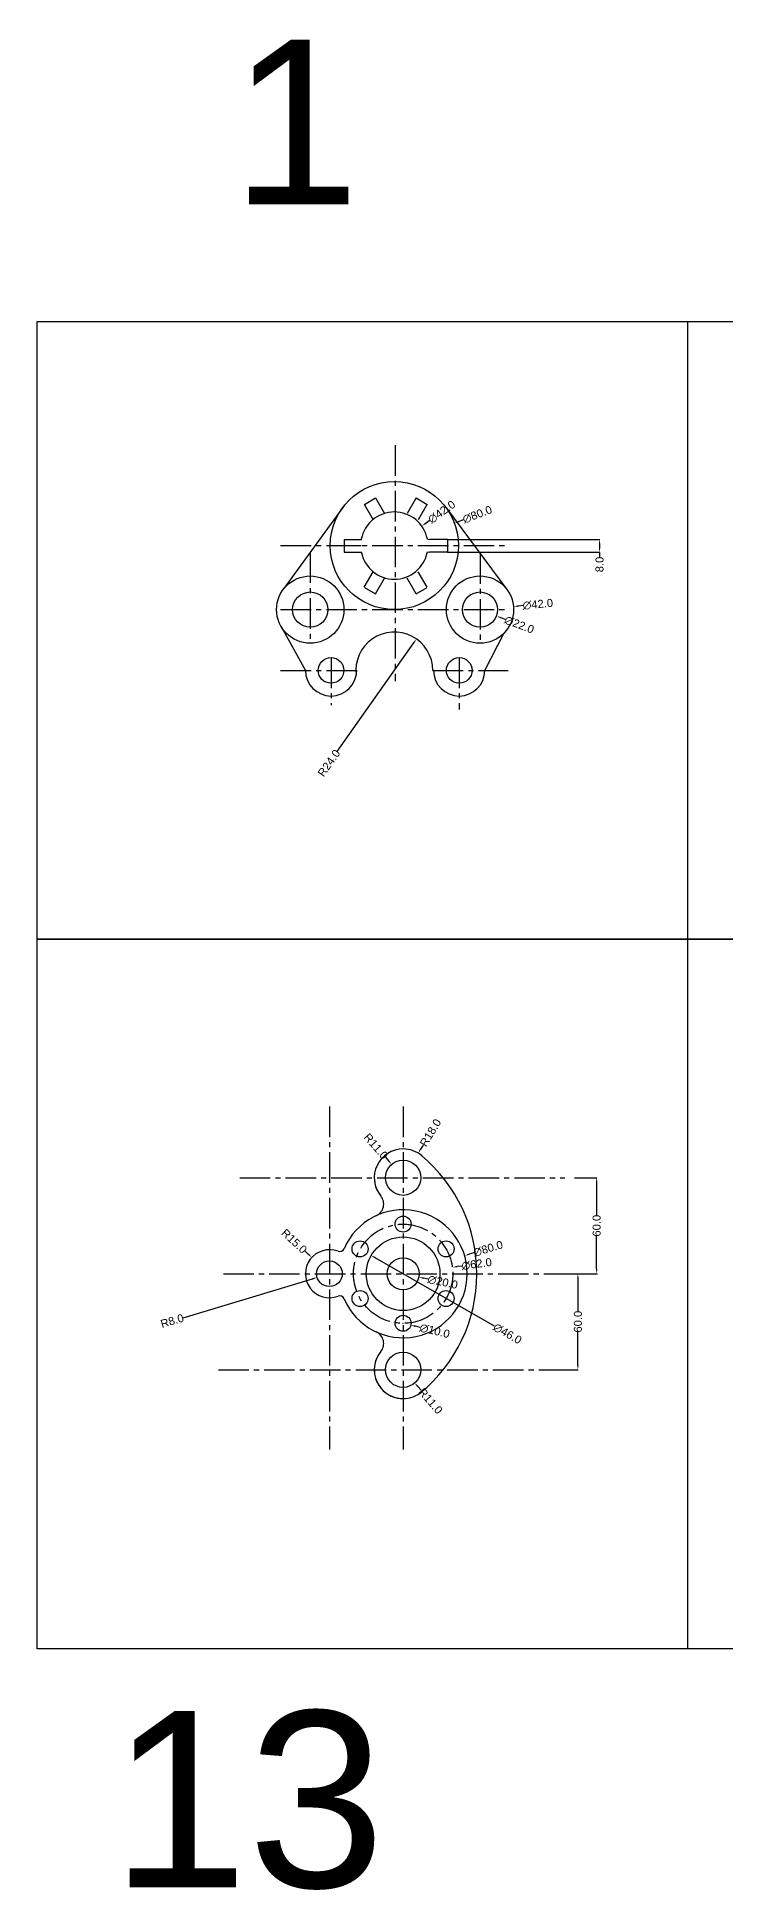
# Model space of a CAD drawing. Header units: millimetres. Extents: x 27 to 4233, y 1813 to 2971.
# Drawn here: x 27 to 457, y 1813 to 2971 of the extents above; entities that cross this region are included whole.
import ezdxf

# ---------------------------------------------------------------- set-up
doc = ezdxf.new("R2010")
doc.units = ezdxf.units.MM
doc.linetypes.add('CENTER2', pattern=[28.575, 19.05, -3.175, 3.175, -3.175])
doc.styles.get("Standard").update_dxf_attribs({"font": 'arial.ttf'})
doc.dimstyles.get("Standard").update_dxf_attribs({"dimtxt": 5, "dimasz": 3, "dimexe": 0.18, "dimexo": 0.0625, "dimgap": 0.09, "dimtad": 0, "dimdec": 1, "dimzin": 0, "dimdsep": 46, "dimtxsty": 'Standard', "dimcen": 0.09, "dimadec": 0, "dimazin": 0, "dimtfac": 1, "dimtdec": 1, "dimtofl": 0, "dimtmove": 0, "dimatfit": 3, "dimfxl": 1, "dimtolj": 1, "dimtzin": 0, "dimarcsym": 0})

# ---------------------------------------------------------------- blocks, each defined once
blk = doc.blocks.new('*U13')
for p, q in [((-5.6, 4), (5.6, 4)), ((-5.6, -4), (5.6, -4))]:
    blk.add_line(p, q)
blk = doc.blocks.new('*U14')
at = {"color": 0, "linetype": 'ByBlock', "lineweight": -2, "transparency": 16777216}
for p, rotation in [((617.9, 361.7), 299.9999999999999), ((644.6, 361.7), 239.9999999999999), ((657.9, 338.6), 180), ((617.9, 315.5), 59.99999999999999), ((644.6, 315.5), 120)]:
    blk.add_blockref('*U13', p, dxfattribs=dict(at, rotation=rotation))
blk.add_blockref('*U13', (604.6, 338.6), dxfattribs=at)
blk = doc.blocks.new('*D15')
at = {"color": 0, "lineweight": -2, "transparency": 16777216}
for p, q in [((292.9, 2669.2), (290.1, 2668.2)), ((249.7, 2653.1), (249.9, 2653.1)), ((249.8, 2653), (249.8, 2653.2))]:
    blk.add_line(p, q, dxfattribs=at)
at = {"color": 0, "transparency": 16777216}
blk.add_solid([(289.9, 2668.6), (290.3, 2667.7), (287.3, 2667.1)], dxfattribs=at)
at = {"layer": 'Defpoints', "color": 0, "transparency": 16777216}
for p in [(287.3, 2667.1), (212.3, 2639.1)]:
    blk.add_point(p, dxfattribs=at)
at = {"color": 0, "transparency": 16777216, "insert": (301.6, 2672.5), "char_height": 5, "attachment_point": 5, "rotation": 20.4985}
blk.add_mtext('\\A1;∅80.0', dxfattribs=at)
blk = doc.blocks.new('*D16')
at = {"color": 0, "lineweight": -2, "transparency": 16777216}
for p, q in [((271.8, 2668.7), (269.4, 2667)), ((249.7, 2653.1), (249.9, 2653.1)), ((249.8, 2653), (249.8, 2653.2))]:
    blk.add_line(p, q, dxfattribs=at)
at = {"color": 0, "transparency": 16777216}
blk.add_solid([(269.1, 2667.4), (269.7, 2666.6), (266.9, 2665.3)], dxfattribs=at)
at = {"layer": 'Defpoints', "color": 0, "transparency": 16777216}
for p in [(266.9, 2665.3), (232.7, 2641)]:
    blk.add_point(p, dxfattribs=at)
at = {"color": 0, "transparency": 16777216, "insert": (279.4, 2674.1), "char_height": 5, "attachment_point": 5, "rotation": 35.3707}
blk.add_mtext('\\A1;∅42.0', dxfattribs=at)
blk = doc.blocks.new('*D17')
at = {"color": 0, "lineweight": -2, "transparency": 16777216}
for p, q in [((283, 2656.9), (378, 2656.9)), ((377.9, 2653.9), (377.9, 2651.9)), ((283, 2648.9), (378, 2648.9)), ((377.9, 2648.9), (377.9, 2645.9))]:
    blk.add_line(p, q, dxfattribs=at)
at = {"color": 0, "transparency": 16777216}
for points in [[(377.4, 2653.9), (378.4, 2653.9), (377.9, 2656.9)], [(377.4, 2651.9), (378.4, 2651.9), (377.9, 2648.9)]]:
    blk.add_solid(points, dxfattribs=at)
at = {"layer": 'Defpoints', "color": 0, "transparency": 16777216}
for p in [(282.9, 2656.9), (282.9, 2648.9), (377.9, 2648.9)]:
    blk.add_point(p, dxfattribs=at)
at = {"color": 0, "transparency": 16777216, "insert": (377.9, 2641.3), "char_height": 5, "attachment_point": 5, "rotation": 90}
blk.add_mtext('\\A1;8.0', dxfattribs=at)
blk = doc.blocks.new('*D18')
at = {"color": 0, "lineweight": -2, "transparency": 16777216}
blk.add_line((214.2, 2524.5), (261.9, 2592.3), dxfattribs=at)
at = {"color": 0, "transparency": 16777216}
blk.add_solid([(261.5, 2592.6), (262.3, 2592), (263.6, 2594.7)], dxfattribs=at)
at = {"layer": 'Defpoints', "color": 0, "transparency": 16777216}
for p in [(263.6, 2594.7), (249.8, 2575.1)]:
    blk.add_point(p, dxfattribs=at)
at = {"color": 0, "transparency": 16777216, "insert": (209, 2517.2), "char_height": 5, "attachment_point": 5, "rotation": 54.8542}
blk.add_mtext('\\A1;R24.0', dxfattribs=at)
blk = doc.blocks.new('*D19')
at = {"color": 0, "lineweight": -2, "transparency": 16777216}
for p, q in [((303.2, 2613.1), (303.4, 2613.1)), ((303.3, 2613), (303.3, 2613.2)), ((330.2, 2615.6), (327.2, 2615.3))]:
    blk.add_line(p, q, dxfattribs=at)
at = {"color": 0, "transparency": 16777216}
blk.add_solid([(327.1, 2615.8), (327.2, 2614.8), (324.2, 2615)], dxfattribs=at)
at = {"layer": 'Defpoints', "color": 0, "transparency": 16777216}
for p in [(282.4, 2611.2), (324.2, 2615)]:
    blk.add_point(p, dxfattribs=at)
at = {"color": 0, "transparency": 16777216, "insert": (339.4, 2616.4), "char_height": 5, "attachment_point": 5, "rotation": 5.2262}
blk.add_mtext('\\A1;∅42.0', dxfattribs=at)
blk = doc.blocks.new('*D20')
at = {"color": 0, "lineweight": -2, "transparency": 16777216}
for p, q in [((303.2, 2613.1), (303.4, 2613.1)), ((303.3, 2613), (303.3, 2613.2)), ((319.1, 2607), (316.3, 2608))]:
    blk.add_line(p, q, dxfattribs=at)
at = {"color": 0, "transparency": 16777216}
blk.add_solid([(316.5, 2608.5), (316.2, 2607.6), (313.5, 2609.1)], dxfattribs=at)
at = {"layer": 'Defpoints', "color": 0, "transparency": 16777216}
for p in [(293, 2617.1), (313.5, 2609.1)]:
    blk.add_point(p, dxfattribs=at)
at = {"color": 0, "transparency": 16777216, "insert": (327.8, 2603.6), "char_height": 5, "attachment_point": 5, "rotation": 338.7782}
blk.add_mtext('\\A1;∅22.0', dxfattribs=at)
blk = doc.blocks.new('*U56')
blk.add_circle((0, 0), 5)
blk = doc.blocks.new('*U57')
at = {"color": 0, "linetype": 'ByBlock', "lineweight": -2, "transparency": 16777216}
blk.add_blockref('*U56', (3095.3, 314.6), dxfattribs=at)
for p, rotation in [((3068.4, 299.1), 59.99999999999997), ((3122.1, 299.1), 299.9999999999998), ((3068.4, 268.1), 119.9999999999999), ((3122.1, 268.1), 239.9999999999999), ((3095.3, 252.6), 180)]:
    blk.add_blockref('*U56', p, dxfattribs=dict(at, rotation=rotation))
blk = doc.blocks.new('*D58')
at = {"color": 0, "lineweight": -2, "transparency": 16777216}
blk.add_line((312.4, 2165.2), (237.9, 2208), dxfattribs=at)
at = {"color": 0, "transparency": 16777216}
blk.add_solid([(238.2, 2208.5), (237.7, 2207.6), (235.3, 2209.5)], dxfattribs=at)
at = {"layer": 'Defpoints', "color": 0, "transparency": 16777216}
for p in [(235.3, 2209.5), (275.2, 2186.6)]:
    blk.add_point(p, dxfattribs=at)
at = {"color": 0, "transparency": 16777216, "insert": (320.4, 2160.6), "char_height": 5, "attachment_point": 5, "rotation": 330.0862}
blk.add_mtext('\\A1;∅46.0', dxfattribs=at)
blk = doc.blocks.new('*D59')
at = {"color": 0, "lineweight": -2, "transparency": 16777216}
for p, q in [((255.2, 2198.1), (255.4, 2198.1)), ((255.3, 2198), (255.3, 2198.1)), ((270.9, 2194.7), (268, 2195.3))]:
    blk.add_line(p, q, dxfattribs=at)
at = {"color": 0, "transparency": 16777216}
blk.add_solid([(268.1, 2195.8), (267.9, 2194.8), (265.1, 2196)], dxfattribs=at)
at = {"layer": 'Defpoints', "color": 0, "transparency": 16777216}
for p in [(245.5, 2200.1), (265.1, 2196)]:
    blk.add_point(p, dxfattribs=at)
at = {"color": 0, "transparency": 16777216, "insert": (280, 2192.8), "char_height": 5, "attachment_point": 5, "rotation": 347.9262}
blk.add_mtext('\\A1;∅20.0', dxfattribs=at)
blk = doc.blocks.new('*D60')
at = {"color": 0, "lineweight": -2, "transparency": 16777216}
for p, q in [((292, 2202.9), (289, 2202.5)), ((255.2, 2198.1), (255.4, 2198.1)), ((255.3, 2198), (255.3, 2198.1))]:
    blk.add_line(p, q, dxfattribs=at)
at = {"color": 0, "transparency": 16777216}
blk.add_solid([(288.9, 2203), (289.1, 2202), (286, 2202.1)], dxfattribs=at)
at = {"layer": 'Defpoints', "color": 0, "transparency": 16777216}
for p in [(286, 2202.1), (224.6, 2194)]:
    blk.add_point(p, dxfattribs=at)
at = {"color": 0, "transparency": 16777216, "insert": (301.2, 2204.1), "char_height": 5, "attachment_point": 5, "rotation": 7.5239}
blk.add_mtext('\\A1;∅62.0', dxfattribs=at)
blk = doc.blocks.new('*D61')
at = {"color": 0, "lineweight": -2, "transparency": 16777216}
for p, q in [((299.4, 2211.1), (296.5, 2210.2)), ((255.2, 2198.1), (255.4, 2198.1)), ((255.3, 2198), (255.3, 2198.1))]:
    blk.add_line(p, q, dxfattribs=at)
at = {"color": 0, "transparency": 16777216}
blk.add_solid([(296.4, 2210.7), (296.7, 2209.8), (293.6, 2209.4)], dxfattribs=at)
at = {"layer": 'Defpoints', "color": 0, "transparency": 16777216}
for p in [(293.6, 2209.4), (216.9, 2186.7)]:
    blk.add_point(p, dxfattribs=at)
at = {"color": 0, "transparency": 16777216, "insert": (308.3, 2213.7), "char_height": 5, "attachment_point": 5, "rotation": 16.4617}
blk.add_mtext('\\A1;∅80.0', dxfattribs=at)
blk = doc.blocks.new('*D62')
at = {"color": 0, "lineweight": -2, "transparency": 16777216}
for p, q in [((362.2, 2258.1), (376.3, 2258.1)), ((376.1, 2255.1), (376.1, 2234.6)), ((376.1, 2201.1), (376.1, 2221.5)), ((362.2, 2198.1), (376.3, 2198.1))]:
    blk.add_line(p, q, dxfattribs=at)
at = {"color": 0, "transparency": 16777216}
for points in [[(375.6, 2255.1), (376.6, 2255.1), (376.1, 2258.1)], [(375.6, 2201.1), (376.6, 2201.1), (376.1, 2198.1)]]:
    blk.add_solid(points, dxfattribs=at)
at = {"layer": 'Defpoints', "color": 0, "transparency": 16777216}
for p in [(362.1, 2258.1), (376.1, 2258.1), (362.1, 2198.1)]:
    blk.add_point(p, dxfattribs=at)
at = {"color": 0, "transparency": 16777216, "insert": (376.1, 2228.1), "char_height": 5, "attachment_point": 5, "rotation": 90}
blk.add_mtext('\\A1;60.0', dxfattribs=at)
blk = doc.blocks.new('*D63')
at = {"color": 0, "lineweight": -2, "transparency": 16777216}
for p, q in [((347, 2198.1), (364.6, 2198.1)), ((364.4, 2195.1), (364.4, 2174.6)), ((364.4, 2141.1), (364.4, 2161.5)), ((347, 2138.1), (364.6, 2138.1))]:
    blk.add_line(p, q, dxfattribs=at)
at = {"color": 0, "transparency": 16777216}
for points in [[(363.9, 2195.1), (364.9, 2195.1), (364.4, 2198.1)], [(363.9, 2141.1), (364.9, 2141.1), (364.4, 2138.1)]]:
    blk.add_solid(points, dxfattribs=at)
at = {"layer": 'Defpoints', "color": 0, "transparency": 16777216}
for p in [(347, 2198.1), (347, 2138.1), (364.4, 2138.1)]:
    blk.add_point(p, dxfattribs=at)
at = {"color": 0, "transparency": 16777216, "insert": (364.4, 2168.1), "char_height": 5, "attachment_point": 5, "rotation": 90}
blk.add_mtext('\\A1;60.0', dxfattribs=at)
blk = doc.blocks.new('*D64')
at = {"color": 0, "lineweight": -2, "transparency": 16777216}
for p, q in [((267.8, 2278.5), (266.2, 2276)), ((255.2, 2258.1), (255.4, 2258.1)), ((255.3, 2258), (255.3, 2258.1))]:
    blk.add_line(p, q, dxfattribs=at)
at = {"color": 0, "transparency": 16777216}
blk.add_solid([(265.8, 2276.2), (266.6, 2275.7), (264.7, 2273.4)], dxfattribs=at)
at = {"layer": 'Defpoints', "color": 0, "transparency": 16777216}
for p in [(264.7, 2273.4), (255.3, 2258.1)]:
    blk.add_point(p, dxfattribs=at)
at = {"color": 0, "transparency": 16777216, "insert": (272.4, 2286.2), "char_height": 5, "attachment_point": 5, "rotation": 58.627}
blk.add_mtext('\\A1;R18.0', dxfattribs=at)
blk = doc.blocks.new('*D65')
at = {"color": 0, "lineweight": -2, "transparency": 16777216}
for p, q in [((244.2, 2270.9), (246.2, 2268.7)), ((255.2, 2258.1), (255.4, 2258.1)), ((255.3, 2258), (255.3, 2258.1))]:
    blk.add_line(p, q, dxfattribs=at)
at = {"color": 0, "transparency": 16777216}
blk.add_solid([(246.5, 2269), (245.8, 2268.3), (248.1, 2266.4)], dxfattribs=at)
at = {"layer": 'Defpoints', "color": 0, "transparency": 16777216}
for p in [(248.1, 2266.4), (255.3, 2258.1)]:
    blk.add_point(p, dxfattribs=at)
at = {"color": 0, "transparency": 16777216, "insert": (238.3, 2277.7), "char_height": 5, "attachment_point": 5, "rotation": 310.7105}
blk.add_mtext('\\A1;R11.0', dxfattribs=at)
blk = doc.blocks.new('*D66')
at = {"color": 0, "lineweight": -2, "transparency": 16777216}
for p, q in [((193.9, 2212.3), (196.1, 2210.3)), ((209.2, 2198.1), (209.4, 2198.1)), ((209.3, 2198), (209.3, 2198.1))]:
    blk.add_line(p, q, dxfattribs=at)
at = {"color": 0, "transparency": 16777216}
blk.add_solid([(196.4, 2210.7), (195.8, 2209.9), (198.3, 2208.3)], dxfattribs=at)
at = {"layer": 'Defpoints', "color": 0, "transparency": 16777216}
for p in [(198.3, 2208.3), (209.3, 2198.1)]:
    blk.add_point(p, dxfattribs=at)
at = {"color": 0, "transparency": 16777216, "insert": (187.3, 2218.4), "char_height": 5, "attachment_point": 5, "rotation": 317.1422}
blk.add_mtext('\\A1;R15.0', dxfattribs=at)
blk = doc.blocks.new('*D67')
at = {"color": 0, "lineweight": -2, "transparency": 16777216}
for p, q in [((117.9, 2170.6), (198.7, 2194.9)), ((209.2, 2198.1), (209.4, 2198.1)), ((209.3, 2198), (209.3, 2198.1))]:
    blk.add_line(p, q, dxfattribs=at)
at = {"color": 0, "transparency": 16777216}
blk.add_solid([(198.6, 2195.4), (198.9, 2194.4), (201.6, 2195.8)], dxfattribs=at)
at = {"layer": 'Defpoints', "color": 0, "transparency": 16777216}
for p in [(201.6, 2195.8), (209.3, 2198.1)]:
    blk.add_point(p, dxfattribs=at)
at = {"color": 0, "transparency": 16777216, "insert": (111.1, 2168.6), "char_height": 5, "attachment_point": 5, "rotation": 16.707}
blk.add_mtext('\\A1;R8.0', dxfattribs=at)
blk = doc.blocks.new('*D68')
at = {"color": 0, "lineweight": -2, "transparency": 16777216}
for p, q in [((255.2, 2138.1), (255.4, 2138.1)), ((255.3, 2138), (255.3, 2138.1)), ((266.5, 2125.3), (264.5, 2127.5))]:
    blk.add_line(p, q, dxfattribs=at)
at = {"color": 0, "transparency": 16777216}
blk.add_solid([(264.9, 2127.9), (264.1, 2127.2), (262.5, 2129.8)], dxfattribs=at)
at = {"layer": 'Defpoints', "color": 0, "transparency": 16777216}
for p in [(255.3, 2138.1), (262.5, 2129.8)]:
    blk.add_point(p, dxfattribs=at)
at = {"color": 0, "transparency": 16777216, "insert": (272.4, 2118.5), "char_height": 5, "attachment_point": 5, "rotation": 311.2015}
blk.add_mtext('\\A1;R11.0', dxfattribs=at)
blk = doc.blocks.new('*D69')
at = {"color": 0, "lineweight": -2, "transparency": 16777216}
for p, q in [((255.2, 2167.1), (255.4, 2167.1)), ((255.3, 2167), (255.3, 2167.1)), ((266, 2164.5), (263.1, 2165.2))]:
    blk.add_line(p, q, dxfattribs=at)
at = {"color": 0, "transparency": 16777216}
blk.add_solid([(263.2, 2165.7), (262.9, 2164.7), (260.1, 2165.9)], dxfattribs=at)
at = {"layer": 'Defpoints', "color": 0, "transparency": 16777216}
for p in [(250.4, 2168.2), (260.1, 2165.9)]:
    blk.add_point(p, dxfattribs=at)
at = {"color": 0, "transparency": 16777216, "insert": (275, 2162.3), "char_height": 5, "attachment_point": 5, "rotation": 346.3265}
blk.add_mtext('\\A1;∅10.0', dxfattribs=at)

msp = doc.modelspace()

# ---------------------------------------------------------------- linework, layer by layer
for p, q in [((432.73, 2793.14), (432.73, 2407.07)), ((218.73, 2678.29), (180.87, 2626.21)), ((231.1, 2678.85), (238.03, 2682.85)), ((231.1, 2678.85), (238.03, 2682.85)), ((231.1, 2678.85), (238.03, 2682.85)), ((263.33, 2682.85), (270.26, 2678.85)), ((282.32, 2676.41), (320.13, 2625.66)), ((217.8, 2653.11), (228.8, 2653.11)), ((218.45, 2656.93), (218.45, 2648.93)), ((270.42, 2657.11), (271.78, 2656.93)), ((270.8, 2653.11), (281.8, 2653.11)), ((282.91, 2656.93), (282.91, 2648.93)), ((270.42, 2649.11), (271.78, 2648.93)), ((231.1, 2627.02), (238.03, 2623.02)), ((263.33, 2623.02), (270.26, 2627.02)), ((179.09, 2602.63), (194.29, 2575.11)), ((306.29, 2575.11), (318.46, 2598.6)), ((432.73, 2407.07), (432.73, 1963.62))]:
    msp.add_line(p, q)
at = {"linetype": 'CENTER2'}
for p, q in [((250.29, 2715.83), (250.29, 2568.46)), ((178.8, 2653.11), (320.81, 2653.11)), ((197.29, 2648.8), (197.29, 2592.11)), ((303.29, 2648.26), (303.29, 2592.11)), ((178.8, 2613.11), (320.81, 2613.11)), ((210.29, 2583.11), (210.29, 2553.42)), ((290.29, 2583.11), (290.29, 2550.7)), ((178.8, 2575.11), (226.29, 2575.11)), ((273.8, 2575.11), (320.81, 2575.11)), ((209.29, 2302.55), (209.29, 2088.19)), ((255.29, 2302.55), (255.29, 2088.19)), ((153.3, 2258.06), (356.28, 2258.06)), ((143.07, 2198.06), (376.58, 2198.06)), ((139.94, 2138.06), (352.47, 2138.06))]:
    msp.add_line(p, q, dxfattribs=at)
for points in [[(26.78, 2793.14), (4232.81, 2793.14), (4232.81, 2407.07), (26.78, 2407.07)], [(26.78, 2407.07), (2247.7, 2407.07), (2247.7, 1963.62), (26.78, 1963.62)]]:
    msp.add_lwpolyline(points, close=True)
for centre, radius in [((249.8, 2653.11), 40), ((197.29, 2613.11), 21), ((303.29, 2613.11), 21), ((197.29, 2613.11), 11), ((303.29, 2613.11), 11), ((210.29, 2575.11), 8), ((290.29, 2575.11), 8), ((255.29, 2258.06), 11), ((255.29, 2198.06), 23), ((209.29, 2198.06), 8), ((255.29, 2198.06), 10), ((255.29, 2138.06), 11)]:
    msp.add_circle(centre, radius)
msp.add_circle((255.29, 2198.06), 31, dxfattribs=at)
for centre, radius, start, end in [((249.8, 2653.11), 21, 10.98058, 169.01942), ((249.8, 2653.11), 21, 190.98058, 349.01942), ((249.8, 2575.11), 24, 0, 187.26413), ((210.29, 2575.11), 16, 180, 0), ((290.29, 2575.11), 16, 180, 0), ((255.29, 2258.06), 18, 90, 219.20163), ((255.29, 2258.06), 18, 49.46482, 90), ((205.12, 2198.06), 96.2, 309.42165, 50.2147), ((255.29, 2258.06), 18, 180, 219.20163), ((235.14, 2241.62), 8, 294.81892, 39.20163), ((255.29, 2198.06), 40, 203.01916, 156.98084), ((209.29, 2198.06), 15, 69.09104, 290.90896), ((215.71, 2214.87), 3, 249.09104, 336.98084), ((215.71, 2181.24), 3, 23.01916, 110.90896), ((235.14, 2154.49), 8, 320.79837, 65.18108), ((255.29, 2138.06), 18, 140.79837, 270), ((255.29, 2138.06), 18, 140.79837, 312.42743)]:
    msp.add_arc(centre, radius, start, end)

# ---------------------------------------------------------------- block references
for name, p in [('*U14', (-380.6, 2314.38)), ('*U57', (-2840.01, 1914.48))]:
    msp.add_blockref(name, p)

# ---------------------------------------------------------------- texts
for s, height, p in [('1         2       3          4      5     6       7      8      9    10     11     12', 103.076, (148.07, 2866.29)), ('13         14      15      16       17      18', 110.2269, (72.77, 1814.55))]:
    msp.add_text(s, height=height).set_placement(p)

# ---------------------------------------------------------------- dimensions: what is measured, and where the dimension line sits
for p1, p2, picture, middle in [((212.34, 2639.11), (287.27, 2667.12), '*D15', (301.6, 2672.48)), ((232.68, 2640.96), (266.93, 2665.27), '*D16', (279.4, 2674.12)), ((282.37, 2611.2), (324.2, 2615.03), '*D19', (339.43, 2616.42)), ((293.03, 2617.09), (313.54, 2609.13), '*D20', (327.8, 2603.59)), ((216.92, 2186.72), (293.65, 2209.39), '*D61', (308.31, 2213.72)), ((224.55, 2194), (286.02, 2202.11), '*D60', (301.18, 2204.12)), ((245.51, 2200.15), (265.06, 2195.96), '*D59', (280.02, 2192.76)), ((250.43, 2168.24), (260.14, 2165.87), '*D69', (275.01, 2162.26))]:
    dim = msp.add_diameter_dim_2p(p1=p1, p2=p2, dimstyle='Standard')
    dim.commit()
    dim.dimension.update_dxf_attribs({"geometry": picture, "text_midpoint": middle})
for base, p1, p2, picture, middle in [((377.85, 2648.93), (282.91, 2656.93), (282.91, 2648.93), '*D17', (377.85, 2641.3)), ((376.14, 2258.06), (362.12, 2198.06), (362.12, 2258.06), '*D62', (376.14, 2228.06)), ((364.4, 2138.06), (346.96, 2198.06), (346.96, 2138.06), '*D63', (364.4, 2168.06))]:
    dim = msp.add_linear_dim(base=base, p1=p1, p2=p2, angle=90, dimstyle='Standard')
    dim.commit()
    dim.dimension.update_dxf_attribs({"geometry": picture, "text_midpoint": middle})
for center, mpoint, picture, middle in [((249.8, 2575.11), (263.62, 2594.74), '*D18', (209.01, 2517.16)), ((209.29, 2198.06), (201.62, 2195.76), '*D67', (111.14, 2168.6))]:
    dim = msp.add_radius_dim(center=center, mpoint=mpoint, dimstyle='Standard')
    dim.commit()
    dim.dimension.update_dxf_attribs({"geometry": picture, "text_midpoint": middle, "dimtype": 164})
for center, mpoint, picture, middle in [((255.29, 2258.06), (264.66, 2273.42), '*D64', (272.45, 2286.2)), ((255.29, 2258.06), (248.11, 2266.39), '*D65', (238.35, 2277.74)), ((209.29, 2198.06), (198.29, 2208.26), '*D66', (187.32, 2218.44)), ((255.29, 2138.06), (262.53, 2129.78), '*D68', (272.39, 2118.52))]:
    dim = msp.add_radius_dim(center=center, mpoint=mpoint, dimstyle='Standard')
    dim.commit()
    dim.dimension.update_dxf_attribs({"geometry": picture, "text_midpoint": middle})
dim = msp.add_diameter_dim_2p(p1=(275.22, 2186.59), p2=(235.35, 2209.53), dimstyle='Standard')
dim.commit()
dim.dimension.update_dxf_attribs({"geometry": '*D58', "text_midpoint": (320.42, 2160.58), "dimtype": 163})

doc.saveas('drawing.dxf')
